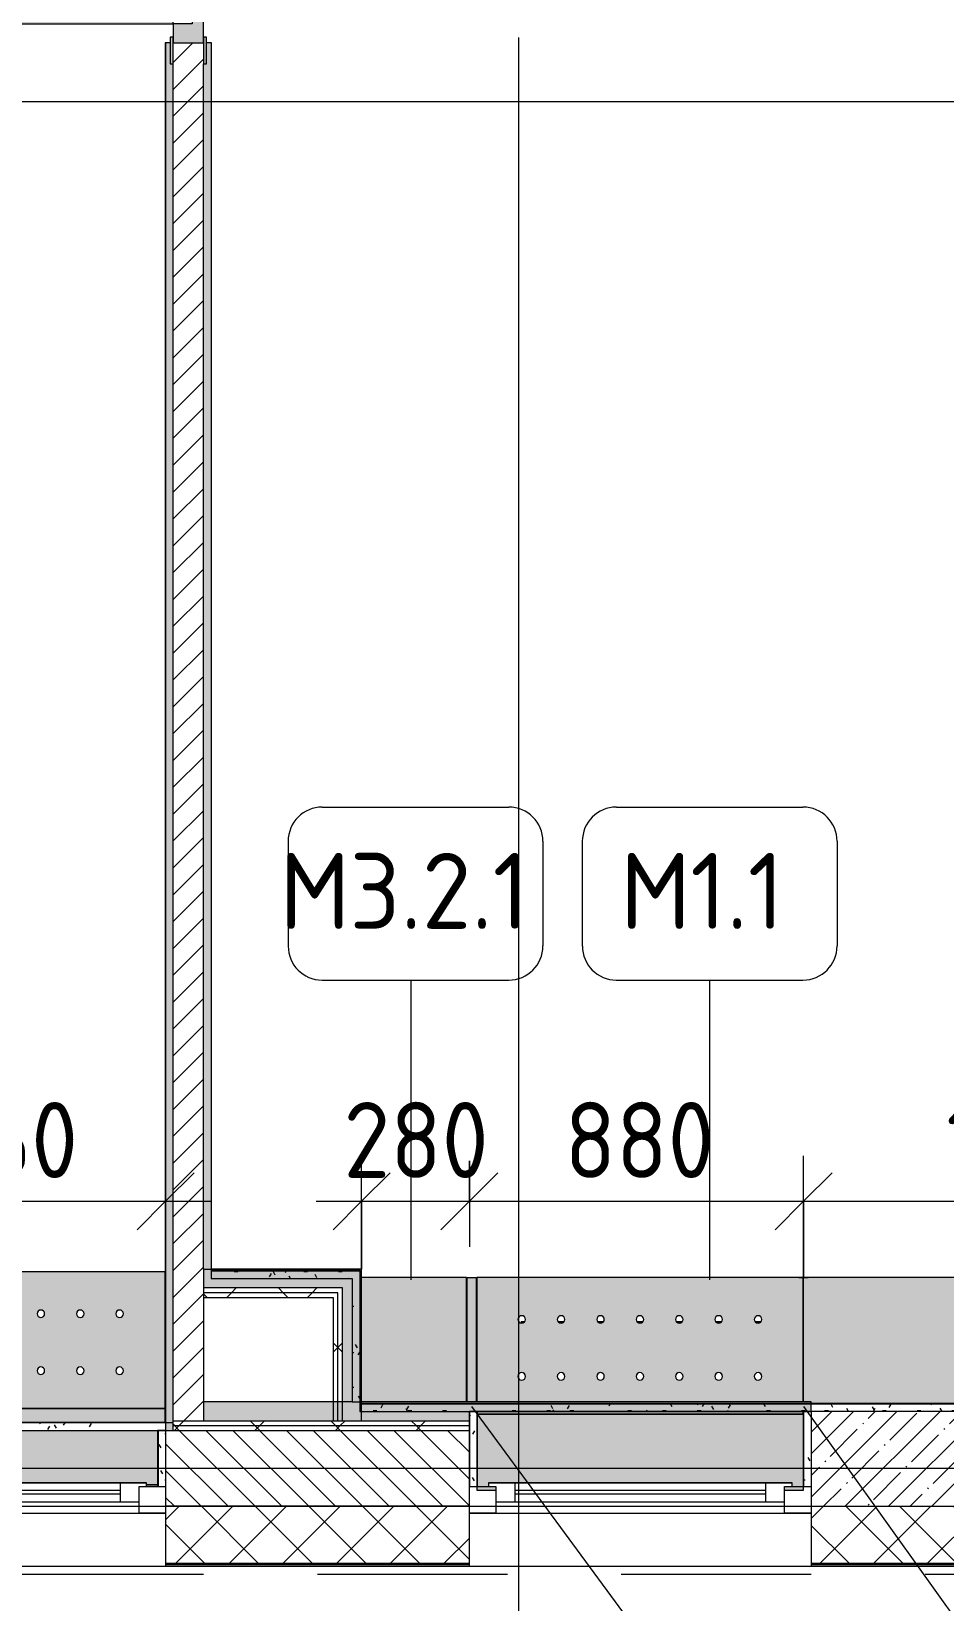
# Model space of a CAD drawing. Header units: millimetres. Extents: x -6228 to 200708, y -8553 to 29014.
# Drawn here: x 142521 to 144926, y -351 to 3785 of the extents above; entities that cross this region are included whole.
import ezdxf

# ---------------------------------------------------------------- set-up
doc = ezdxf.new("R2010")
doc.units = ezdxf.units.MM
doc.linetypes.add('200_ШТРИХ__ш1_п0_6_', pattern=[800, 500, -300])
doc.linetypes.add('Осевая', pattern=[15875, 3175, -2381.25, 7937.5, -2381.25])
for name, color, linetype, lineweight in [('A-ANNO-DIMS', 7, 'Continuous', 9), ('A-ANNO-DIMS-100', 7, 'Continuous', 9), ('A-DETL-MBND-1', 7, '200_ШТРИХ__ш1_п0_6_', 9), ('A-GLAZ-2', 7, 'Continuous', 9), ('A-WALL-3', 7, 'Continuous', 9), ('A-WALL-4', 7, 'Continuous', 13), ('I-WALL-6', 7, 'Continuous', 9), ('M-EQPM-2', 7, 'Continuous', 9), ('S-COLS-2', 7, 'Continuous', 9), ('Знаки', 7, 'Continuous', 9), ('Марки для знаков', 7, 'Continuous', 9), ('Оси', 7, 'Continuous', 9), ('Оси-2', 7, 'Осевая', 9)]:
    doc.layers.add(name, color=color, linetype=linetype, lineweight=lineweight)
for name, color, linetype, lineweight, true_color in [('A-DOOR-5', 7, 'Continuous', 9, 0xaaaaaa), ('A-DOOR-6', 7, 'Continuous', 9, 0xe2e2e2), ('A-DOOR-FRAM-4', 7, 'Continuous', 9, 0xe2e2e2), ('A-DOOR-FRAM-5', 7, 'Continuous', 9, 0xaaaaaa), ('I-WALL-1', 7, 'Continuous', 5, 0xe7e7e7), ('I-WALL-8', 9, 'Continuous', 9, 0x808080), ('Знаки-1', 7, 'Continuous', 9, 0xd7cfbf)]:
    doc.layers.add(name, color=color, linetype=linetype, lineweight=lineweight, true_color=true_color)
doc.styles.add('GOST Common_1', font='GOST_Common.ttf', dxfattribs={"height": 200})
doc.styles.add('ISOCPEUR_2', font='isocpeur.ttf', dxfattribs={"width": 0.9, "height": 200})
doc.dimstyles.new('ISO-2_0_0_9К_Средний_округл2_1', dxfattribs={"dimscale": 304.8, "dimtxt": 199.196235, "dimasz": 0.492126, "dimexe": 0.393701, "dimexo": 0, "dimgap": 0, "dimtad": 1, "dimdec": 0, "dimrnd": 10, "dimzin": 0, "dimdsep": 46, "dimtxsty": 'ISOCPEUR_2', "dimblk1": 'OBLIQUE', "dimblk2": 'OBLIQUE', "dimsah": 1, "dimcen": 0.09, "dimdle": 0.393701, "dimazin": 0, "dimtfac": 1, "dimtdec": 4, "dimtix": 1, "dimtmove": 0, "dimatfit": 3, "dimfxl": 1, "dimtvp": 1, "dimtolj": 1, "dimtzin": 0, "dimarcsym": 2})
pattern_1 = [(0, (50944.32, 0), (121.92, 30.48), [10.058, -81.382, 10.058, -81.382, -487.68]), (0, (50944.32, 0), (121.92, 30.48), [-182.88, 10.058, -172.822, 10.058, -81.382, -213.36]), (0, (50944.32, 0), (121.92, 30.48), [-457.2, 10.058, -50.902, 10.058, -142.342]), (120, (50990.04, 15.24), (-87.356454, 90.345817), [10.058, -81.382, 10.058, -81.382, -487.68]), (120, (50990.04, 15.24), (-87.356454, 90.345817), [-182.88, 10.058, -172.822, 10.058, -81.382, -213.36]), (120, (50990.04, 15.24), (-87.356454, 90.345817), [-457.2, 10.058, -50.902, 10.058, -142.342]), (240, (51005.28, 76.2), (-34.563546, -120.825817), [10.058, -81.382, 10.058, -81.382, -487.68]), (240, (51005.28, 76.2), (-34.563546, -120.825817), [-182.88, 10.058, -172.822, 10.058, -81.382, -213.36]), (240, (51005.28, 76.2), (-34.563546, -120.825817), [-457.2, 10.058, -50.902, 10.058, -142.342])]
pattern_2 = [(45, (50944.32, 0), (-106.06602, 106.06602), []), (135, (50944.32, 0), (-106.06602, -106.06602), [])]

# ---------------------------------------------------------------- blocks, each defined once
blk = doc.blocks.new('120_Окно_СКБ_1Ст - 120_Окно_СКБ_1Ст 900х2500_h_ с форточкой-V162-План зашивки приборов отопления в осях 2 этажа 23-33')
at = {"layer": 'A-GLAZ-2'}
for p, q in [((-450, -127), (-450, -57)), ((-450, -57), (-380, -57)), ((450, -57), (-450, -57)), ((-380, -57), (-380, -127)), ((380, -127), (380, -57)), ((380, -57), (450, -57)), ((450, -57), (450, -127)), ((380, -87), (-380, -87)), ((-380, -87), (-380, -127)), ((-330, -137), (-330, -87)), ((-330, -107), (330, -107)), ((330, -117), (-330, -117)), ((330, -137), (330, -87)), ((380, -127), (380, -87)), ((-380, -127), (-450, -127)), ((-430, -127), (-400, -127)), ((-380, -127), (-400, -127)), ((-400, -127), (-400, -137)), ((-400, -137), (400, -137)), ((400, -137), (-400, -137)), ((450, -127), (380, -127)), ((400, -127), (380, -127)), ((400, -127), (430, -127)), ((400, -137), (400, -127))]:
    blk.add_line(p, q, dxfattribs=at)
blk = doc.blocks.new('120_Окно_СКБ_1Ст - 120_Окно_СКБ_1Ст 900х2500_h_ с форточкой-V163-План зашивки приборов отопления в осях 2 этажа 23-33')
at = {"layer": 'A-GLAZ-2'}
for p, q in [((-450, -127), (-450, -57)), ((-450, -57), (-380, -57)), ((450, -57), (-450, -57)), ((-380, -57), (-380, -127)), ((380, -127), (380, -57)), ((380, -57), (450, -57)), ((450, -57), (450, -127)), ((380, -87), (-380, -87)), ((-380, -87), (-380, -127)), ((-330, -137), (-330, -87)), ((-330, -107), (330, -107)), ((330, -117), (-330, -117)), ((330, -137), (330, -87)), ((380, -127), (380, -87)), ((-380, -127), (-450, -127)), ((-380, -127), (-400, -127)), ((-400, -127), (-400, -137)), ((-400, -137), (400, -137)), ((400, -137), (-400, -137)), ((450, -127), (380, -127)), ((400, -127), (380, -127)), ((400, -137), (400, -127))]:
    blk.add_line(p, q, dxfattribs=at)
blk = doc.blocks.new('110_Дверь_СКБ_2Ст - Д-5_п_ Из игровой в коридор-32215844-План зашивки приборов отопления в осях 2 этажа 23-33')
at = {"layer": 'A-DOOR-6'}
for points in [[(-637.5, 940), (-637.5, 40), (-587.5, 40), (-587.5, 940)], [(612.5, 440), (612.5, 40), (662.5, 40), (662.5, 440)]]:
    blk.add_hatch(color=256, dxfattribs=at).paths.add_polyline_path(points)
h = blk.add_hatch(color=256, dxfattribs=at)
h.paths.add_polyline_path([(-687.5, -40), (-627.5, -40), (-627.5, -10), (-637.5, -10), (-637.5, 40), (-687.5, 40)])
h.paths.add_polyline_path([(652.5, -40), (712.5, -40), (712.5, 40), (662.5, 40), (662.5, -10), (652.5, -10)])
at = {"layer": 'A-DOOR-FRAM-4'}
for points in [[(-742.5, 40), (-672.5, 40), (-672.5, 48), (-742.5, 48)], [(697.5, 40), (767.5, 40), (767.5, 48), (697.5, 48)], [(-742.5, -48), (-672.5, -48), (-672.5, -40), (-742.5, -40)], [(697.5, -48), (767.5, -48), (767.5, -40), (697.5, -40)]]:
    blk.add_hatch(color=256, dxfattribs=at).paths.add_polyline_path(points)
at = {"layer": 'A-DOOR-5'}
for p, q in [((-637.5, 940), (-637.5, 40)), ((-587.5, 940), (-637.5, 940)), ((-587.5, 40), (-587.5, 940)), ((662.5, 440), (612.5, 440)), ((612.5, 440), (612.5, 40)), ((662.5, 40), (662.5, 440)), ((-637.5, 40), (-587.5, 40)), ((612.5, 40), (662.5, 40))]:
    blk.add_line(p, q, dxfattribs=at)
for centre, radius, start, end in [((-637.5, 40), 900, 0, 90), ((662.5, 40), 400, 90, 180)]:
    blk.add_arc(centre, radius, start, end, dxfattribs=at)
at = {"layer": 'A-DOOR-FRAM-5'}
for p, q in [((-672.5, 48), (-742.5, 48)), ((-742.5, 48), (-742.5, 40)), ((-672.5, 40), (-672.5, 48)), ((767.5, 48), (697.5, 48)), ((697.5, 48), (697.5, 40)), ((767.5, 40), (767.5, 48)), ((-742.5, 40), (-672.5, 40)), ((-637.5, 40), (-687.5, 40)), ((-687.5, 40), (-687.5, -40)), ((-637.5, -10), (-637.5, 40)), ((662.5, 40), (662.5, -10)), ((712.5, 40), (662.5, 40)), ((697.5, 40), (767.5, 40)), ((712.5, -40), (712.5, 40)), ((-672.5, -40), (-742.5, -40)), ((-742.5, -40), (-742.5, -48)), ((-672.5, -39), (-687.5, -39)), ((-687.5, -39), (-687.5, -40)), ((-687.5, -40), (-627.5, -40)), ((-687.5, -40), (-672.5, -40)), ((-672.5, -40), (-672.5, -39)), ((-672.5, -48), (-672.5, -40)), ((-627.5, -10), (-637.5, -10)), ((-627.5, -40), (-627.5, -10)), ((662.5, -10), (652.5, -10)), ((652.5, -10), (652.5, -40)), ((652.5, -40), (712.5, -40)), ((712.5, -39), (697.5, -39)), ((697.5, -39), (697.5, -40)), ((697.5, -40), (712.5, -40)), ((767.5, -40), (697.5, -40)), ((697.5, -40), (697.5, -48)), ((712.5, -40), (712.5, -39)), ((767.5, -48), (767.5, -40)), ((-742.5, -48), (-672.5, -48)), ((697.5, -48), (767.5, -48))]:
    blk.add_line(p, q, dxfattribs=at)
blk = doc.blocks.new('BSC_Колонна _Прямоугольная - 250х900-V167-План зашивки приборов отопления в осях 2 этажа 23-33')
at = {"layer": 'S-COLS-2'}
h = blk.add_hatch(dxfattribs=at)
h.set_pattern_fill('FP_147', color=256, style=0, pattern_type=2)
h.set_pattern_definition([(45, (-94080, -25), (-57.024626, 57.024626), []), (45, (-94022.975, -25), (-57.024626, 57.024626), [100.806, -20.161, 3.353, -16.808])])
h.paths.add_polyline_path([(-411.3, -125), (450, -125), (450, 125), (-450, 125), (-450, -125)])
for p, q in [((450, 125), (-450, 125)), ((-450, 125), (-450, -125)), ((450, -125), (450, 125)), ((-450, -125), (450, -125))]:
    blk.add_line(p, q, dxfattribs=at)
blk = doc.blocks.new('radiator_prado_classic_z_tip_30_po exemplyaru - Classic Z Тип 30-300-V196-План зашивки приборов отопления в осях 2 этажа 23-33')
at = {"layer": 'M-EQPM-2'}
for p, q in [((8.8, 164), (0, 164)), ((0, 164), (0, 160.2)), ((0, 160.2), (0, 164)), ((0, 164), (8.8, 164)), ((113.2, 164), (97.4, 164)), ((97.4, 164), (113.2, 164)), ((217, 164), (201.2, 164)), ((201.2, 164), (217, 164)), ((320.7, 164), (304.9, 164)), ((304.9, 164), (320.7, 164)), ((424.5, 164), (408.7, 164)), ((408.7, 164), (424.5, 164)), ((528.2, 164), (512.4, 164)), ((512.4, 164), (528.2, 164)), ((632, 164), (616.2, 164)), ((616.2, 164), (632, 164))]:
    blk.add_line(p, q, dxfattribs=at)
blk = doc.blocks.new('Зашивка без перфорации М3_2_1 - М3_2_1-31134930-План зашивки приборов отопления в осях 2 этажа 23-33')
at = {"layer": 'Знаки-1'}
blk.add_hatch(color=256, dxfattribs=at).paths.add_polyline_path([(-153.6, 147.4), (-430, 147.4), (-430, -179.9), (-153.6, -179.9), (-153.6, -73.2)])
at = {"layer": 'Знаки'}
for p, q in [((-430, 147.4), (-430, -179.9)), ((-430, -179.9), (-153.6, -179.9))]:
    blk.add_line(p, q, dxfattribs=at)
blk = doc.blocks.new('Зашивка радиатора_ с перфорацией М1_1 - Зашивка радиатора_ с перфорацией М1_1-31131234-План зашивки приборов отопления в осях 2 этажа 23-33')
at = {"layer": 'Знаки-1'}
h = blk.add_hatch(color=256, dxfattribs=at)
h.paths.add_polyline_path([(430, 380), (418.6, 380), (418.6, 375.4), (-381.4, 375.4), (-381.4, 380), (-411.4, 380), (-411.4, 237.4), (430, 237.4), (430, 375.4)])
h.paths.add_polyline_path([(109.4, 217.4), (-430, 217.4), (-430, 180), (430, 180), (430, 217.4)])
h = blk.add_hatch(color=256, dxfattribs=at)
h.paths.add_polyline_path([(109.4, 180), (-430, 180), (-430, -179.9), (430.2, -179.9), (430.2, 180), (272.2, 180)])
h.paths.add_polyline_path([(104.7, 90.4), (109.7, 89), (113.4, 85.4), (114.7, 80.4), (113.4, 75.4), (109.4, 71.5), (104.7, 70.4), (99, 72.2), (96.1, 75.4), (94.7, 80.4), (96.1, 85.4), (99.7, 89), (102.2, 90)])
h.paths.add_polyline_path([(208.5, 90.4), (213.5, 89), (217.2, 85.4), (218.5, 80.4), (217.2, 75.4), (213.5, 71.7), (208.5, 70.4), (202.8, 72.2), (199.8, 75.4), (198.5, 80.4), (199.8, 85.4), (203.5, 89), (205.9, 90)])
h.paths.add_polyline_path([(1, 90.4), (6, 89), (9.7, 85.4), (11, 80.4), (9.7, 75.4), (6, 71.7), (1, 70.4), (-4.7, 72.2), (-7.7, 75.4), (-9, 80.4), (-7.7, 85.4), (-4, 89), (-1.6, 90)])
h.paths.add_polyline_path([(-310.3, 90.4), (-305.3, 89), (-301.6, 85.4), (-300.3, 80.4), (-301.6, 75.4), (-305.3, 71.7), (-310.3, 70.4), (-316, 72.2), (-318.9, 75.4), (-320.3, 80.4), (-318.9, 85.4), (-315.3, 89), (-312.8, 90)])
h.paths.add_polyline_path([(-206.5, 90.4), (-201.5, 89), (-197.8, 85.4), (-196.5, 80.4), (-197.8, 75.4), (-201.5, 71.7), (-206.5, 70.4), (-212.2, 72.2), (-215.2, 75.4), (-216.5, 80.4), (-215.2, 85.4), (-211.5, 89), (-209.1, 90)])
h.paths.add_polyline_path([(-102.8, 90.4), (-97.8, 89), (-94.1, 85.4), (-92.8, 80.4), (-94.1, 75.4), (-97.8, 71.7), (-102.8, 70.4), (-108.5, 72.2), (-111.4, 75.4), (-112.8, 80.4), (-111.4, 85.4), (-107.8, 89), (-105.3, 90)])
h.paths.add_polyline_path([(312.2, 90.4), (317.2, 89), (320.9, 85.4), (322.2, 80.4), (320.9, 75.4), (317.2, 71.7), (312.2, 70.4), (306.5, 72.2), (303.6, 75.4), (302.2, 80.4), (303.6, 85.4), (307.2, 89), (309.7, 90)])
h.paths.add_polyline_path([(104.7, -59.6), (109.7, -61), (113.4, -64.6), (114.7, -69.6), (113.4, -74.6), (109.4, -78.5), (104.7, -79.6), (99.7, -78.3), (96.1, -74.6), (94.7, -69.6), (96.1, -64.6), (99.7, -61), (102.2, -60)])
h.paths.add_polyline_path([(208.5, -59.6), (213.5, -61), (217.2, -64.6), (218.5, -69.6), (217.2, -74.6), (213.5, -78.3), (208.5, -79.6), (203.5, -78.3), (199.8, -74.6), (198.5, -69.6), (199.8, -64.6), (203.5, -61), (205.9, -60)])
h.paths.add_polyline_path([(312.2, -59.6), (317.2, -61), (320.9, -64.6), (322.2, -69.6), (320.9, -74.6), (317.2, -78.3), (312.2, -79.6), (307.2, -78.3), (303.6, -74.6), (302.2, -69.6), (303.6, -64.6), (307.2, -61), (309.7, -60)])
h.paths.add_polyline_path([(1, -59.6), (6, -61), (9.7, -64.6), (11, -69.6), (9.7, -74.6), (6, -78.3), (1, -79.6), (-4, -78.3), (-7.7, -74.6), (-9, -69.6), (-7.7, -64.6), (-4, -61), (-1.6, -60)])
h.paths.add_polyline_path([(-206.5, -59.6), (-201.5, -61), (-197.8, -64.6), (-196.5, -69.6), (-197.8, -74.6), (-201.5, -78.3), (-206.5, -79.6), (-211.5, -78.3), (-215.2, -74.6), (-216.5, -69.6), (-215.2, -64.6), (-211.5, -61), (-209.1, -60)])
h.paths.add_polyline_path([(-102.8, -59.6), (-97.8, -61), (-94.1, -64.6), (-92.8, -69.6), (-94.1, -74.6), (-97.8, -78.3), (-102.8, -79.6), (-107.8, -78.3), (-111.4, -74.6), (-112.8, -69.6), (-111.4, -64.6), (-107.8, -61), (-105.3, -60)])
h.paths.add_polyline_path([(-310.3, -59.6), (-305.3, -61), (-301.6, -64.6), (-300.3, -69.6), (-301.6, -74.6), (-305.3, -78.3), (-310.3, -79.6), (-315.3, -78.3), (-318.9, -74.6), (-320.3, -69.6), (-318.9, -64.6), (-315.3, -61), (-312.8, -60)])
at = {"layer": 'Знаки'}
for p, q in [((-381.4, 380), (-411.4, 380)), ((430, 380), (418.6, 380)), ((430, 237.4), (430, 380)), ((-430, 217.4), (-430, 180)), ((430, 180), (430, 217.4)), ((-430, 180), (430, 180)), ((430.2, 180), (-430, 180)), ((-430, 180), (-430, -179.9)), ((430.2, -179.9), (430.2, 180)), ((-430, -179.9), (430.2, -179.9))]:
    blk.add_line(p, q, dxfattribs=at)
for centre, start, end in [((-310.3, 80.4), 0, 180), ((-206.5, 80.4), 0, 180), ((-102.8, 80.4), 0, 180), ((1, 80.4), 0, 180), ((104.7, 80.4), 0, 180), ((208.5, 80.4), 0, 180), ((312.2, 80.4), 0, 180), ((-310.3, 80.4), 180, 0), ((-206.5, 80.4), 180, 360), ((-102.8, 80.4), 180, 0), ((1, 80.4), 180, 0), ((104.7, 80.4), 180, 360), ((208.5, 80.4), 180, 0), ((312.2, 80.4), 180, 0), ((-310.3, -69.6), 0, 180), ((-310.3, -69.6), 180, 0), ((-206.5, -69.6), 0, 180), ((-206.5, -69.6), 180, 0), ((-102.8, -69.6), 0, 180), ((-102.8, -69.6), 180, 0), ((1, -69.6), 0, 180), ((1, -69.6), 180, 0), ((104.7, -69.6), 0, 180), ((104.7, -69.6), 180, 0), ((208.5, -69.6), 0, 180), ((208.5, -69.6), 180, 0), ((312.2, -69.6), 0, 180), ((312.2, -69.6), 180, 0)]:
    blk.add_arc(centre, 10, start, end, dxfattribs=at)
blk = doc.blocks.new('Зашивка без перфорации М3_2_1 - М3_2_2-31135864-План зашивки приборов отопления в осях 2 этажа 23-33')
at = {"layer": 'Знаки-1'}
h = blk.add_hatch(color=256, dxfattribs=at)
h.paths.add_polyline_path([(758.1, 180), (758.1, 172.4), (760.2, 172.4), (760.2, 180)])
h.paths.add_polyline_path([(738.1, 152.4), (-161.9, 151.4), (-161.9, 147.4), (-430, 147.4), (-430, -179.9), (760.2, -179.9), (760.2, 147.4), (738.1, 147.4)])
at = {"layer": 'Знаки'}
for p, q in [((760.2, 180), (758.1, 180)), ((760.2, 172.4), (760.2, 180)), ((-430, 147.4), (-430, -179.9)), ((760.2, -179.9), (760.2, 147.4)), ((-430, -179.9), (760.2, -179.9))]:
    blk.add_line(p, q, dxfattribs=at)
blk = doc.blocks.new('Зашивка радиатора_ с перфорацией М1_1 - Зашивка радиатора_ с перфорацией М1_1-V201-План зашивки приборов отопления в осях 2 этажа 23-33')
at = {"layer": 'Знаки-1'}
blk.add_hatch(color=256, dxfattribs=at).paths.add_polyline_path([(379.9, 380), (379.9, 370.4), (399.9, 370.4), (399.9, 360.4), (-400.1, 360.4), (-400.1, 370.4), (-380.1, 370.4), (-380.1, 380), (-430, 380), (-430, 180), (429.9, 180), (429.9, 380), (399.9, 380)])
h = blk.add_hatch(color=256, dxfattribs=at)
h.paths.add_polyline_path([(325.3, 180), (-430, 180), (-430, 172.4), (429.9, 172.4), (429.9, 180)])
h.paths.add_polyline_path([(350.7, 147.4), (-430, 147.4), (-430, -179.9), (430.2, -179.9), (430.2, 147.4), (386.5, 147.4)])
h.paths.add_polyline_path([(1, 90.4), (6, 89), (9.7, 85.4), (11, 80.4), (9.7, 75.4), (6, 71.7), (1, 70.4), (-4, 71.7), (-7.7, 75.4), (-9, 80.4), (-7.7, 85.4), (-4, 89), (-0.3, 90.2)])
h.paths.add_polyline_path([(-206.5, 90.4), (-201.5, 89), (-197.8, 85.4), (-196.5, 80.4), (-197.8, 75.4), (-201.5, 71.7), (-206.5, 70.4), (-211.5, 71.7), (-215.2, 75.4), (-216.5, 80.4), (-215.2, 85.4), (-211.5, 89), (-209.1, 90)])
h.paths.add_polyline_path([(-310.3, 90.4), (-305.3, 89), (-301.6, 85.4), (-300.3, 80.4), (-301.6, 75.4), (-305.3, 71.7), (-310.3, 70.4), (-315.3, 71.7), (-318.9, 75.4), (-320.3, 80.4), (-318.9, 85.4), (-315.3, 89), (-312.8, 90)])
h.paths.add_polyline_path([(104.7, 90.4), (109.7, 89), (113.4, 85.4), (114.7, 80.4), (113.4, 75.4), (109.7, 71.7), (104.7, 70.4), (99.7, 71.7), (96.1, 75.4), (94.7, 80.4), (96.1, 85.4), (99.7, 89), (102.2, 90)])
h.paths.add_polyline_path([(312.2, 90.4), (317.2, 89), (320.9, 85.4), (322.2, 80.4), (320.9, 75.4), (317.2, 71.7), (312.2, 70.4), (307.2, 71.7), (303.6, 75.4), (302.2, 80.4), (303.6, 85.4), (307.2, 89), (309.7, 90)])
h.paths.add_polyline_path([(208.5, 90.4), (213.5, 89), (217.2, 85.4), (218.5, 80.4), (217.2, 75.4), (213.5, 71.7), (208.5, 70.4), (203.5, 71.7), (199.8, 75.4), (198.5, 80.4), (199.8, 85.4), (203.5, 89), (205.9, 90)])
h.paths.add_polyline_path([(-102.8, 90.4), (-97.8, 89), (-94.1, 85.4), (-92.8, 80.4), (-94.1, 75.4), (-97.8, 71.7), (-102.8, 70.4), (-107.8, 71.7), (-111.4, 75.4), (-112.8, 80.4), (-111.4, 85.4), (-107.8, 89), (-105.3, 90)])
h.paths.add_polyline_path([(104.7, -59.6), (109.7, -61), (113.4, -64.6), (114.7, -69.6), (113.4, -74.6), (109.7, -78.3), (104.7, -79.6), (99.7, -78.3), (96.1, -74.6), (94.7, -69.6), (96.1, -64.6), (99.7, -61), (102.2, -60)])
h.paths.add_polyline_path([(312.2, -59.6), (317.2, -61), (320.9, -64.6), (322.2, -69.6), (320.9, -74.6), (317.2, -78.3), (312.2, -79.6), (307.2, -78.3), (303.6, -74.6), (302.2, -69.6), (303.6, -64.6), (307.2, -61), (309.7, -60)])
h.paths.add_polyline_path([(208.5, -59.6), (213.5, -61), (217.2, -64.6), (218.5, -69.6), (217.2, -74.6), (213.5, -78.3), (208.5, -79.6), (203.5, -78.3), (199.8, -74.6), (198.5, -69.6), (199.8, -64.6), (203.5, -61), (205.9, -60)])
h.paths.add_polyline_path([(-206.5, -59.6), (-201.5, -61), (-197.8, -64.6), (-196.5, -69.6), (-197.8, -74.6), (-201.5, -78.3), (-206.5, -79.6), (-211.5, -78.3), (-215.2, -74.6), (-216.5, -69.6), (-215.2, -64.6), (-211.5, -61), (-209.1, -60)])
h.paths.add_polyline_path([(1, -59.6), (6, -61), (9.7, -64.6), (11, -69.6), (9.7, -74.6), (6, -78.3), (1, -79.6), (-4, -78.3), (-7.7, -74.6), (-9, -69.6), (-7.7, -64.6), (-4, -61), (-0.3, -59.8)])
h.paths.add_polyline_path([(-102.8, -59.6), (-97.8, -61), (-94.1, -64.6), (-92.8, -69.6), (-94.1, -74.6), (-97.8, -78.3), (-102.8, -79.6), (-107.8, -78.3), (-111.4, -74.6), (-112.8, -69.6), (-111.4, -64.6), (-107.8, -61), (-105.3, -60)])
h.paths.add_polyline_path([(-310.3, -59.6), (-305.3, -61), (-301.6, -64.6), (-300.3, -69.6), (-301.6, -74.6), (-305.3, -78.3), (-310.3, -79.6), (-315.3, -78.3), (-318.9, -74.6), (-320.3, -69.6), (-318.9, -64.6), (-315.3, -61), (-312.8, -60)])
at = {"layer": 'Знаки'}
for p, q in [((-380.1, 380), (-430, 380)), ((-430, 380), (-430, 180)), ((430, 380), (379.9, 380)), ((430, 370.4), (430, 380)), ((-430, 180), (429.9, 180)), ((429.9, 180), (-430, 180)), ((-430, 180), (-430, 172.4)), ((-430, 147.4), (-430, -179.9)), ((430.2, -179.9), (430.2, 147.4)), ((-430, -179.9), (430.2, -179.9))]:
    blk.add_line(p, q, dxfattribs=at)
for centre, start, end in [((-310.3, 80.4), 0, 180), ((-206.5, 80.4), 0, 180), ((-102.8, 80.4), 0, 180), ((1, 80.4), 0, 180), ((104.7, 80.4), 0, 180), ((208.5, 80.4), 0, 180), ((312.2, 80.4), 0, 180), ((-310.3, 80.4), 180, 0), ((-206.5, 80.4), 180, 360), ((-102.8, 80.4), 180, 0), ((1, 80.4), 180, 0), ((104.7, 80.4), 180, 360), ((208.5, 80.4), 180, 0), ((312.2, 80.4), 180, 0), ((-310.3, -69.6), 0, 180), ((-310.3, -69.6), 180, 0), ((-206.5, -69.6), 0, 180), ((-206.5, -69.6), 180, 0), ((-102.8, -69.6), 0, 180), ((-102.8, -69.6), 180, 0), ((1, -69.6), 0, 180), ((1, -69.6), 180, 0), ((104.7, -69.6), 0, 180), ((104.7, -69.6), 180, 0), ((208.5, -69.6), 0, 180), ((208.5, -69.6), 180, 0), ((312.2, -69.6), 0, 180), ((312.2, -69.6), 180, 0)]:
    blk.add_arc(centre, 10, start, end, dxfattribs=at)
blk = doc.blocks.new('Зашивка_ опоясывающая панель - Зашивка_ опоясывающая панель Т2_1-31135794-План зашивки приборов отопления в осях 2 этажа 23-33')
at = {"layer": 'Знаки-1'}
blk.add_hatch(color=256, dxfattribs=at).paths.add_polyline_path([(-423.9, -147.4), (-406, -147.4), (-406, 180), (-430, 180), (-430, -147.4)])
at = {"layer": 'Знаки'}
for p, q in [((-430, -147.4), (-430, 180)), ((-430, 180), (-406, 180)), ((-406, 180), (-406, -147.4))]:
    blk.add_line(p, q, dxfattribs=at)
blk = doc.blocks.new('Зашивка_ опоясывающая панель - Зашивка_ опоясывающая панель Т2_1-V221-План зашивки приборов отопления в осях 2 этажа 23-33')
at = {"layer": 'Знаки-1'}
blk.add_hatch(color=256, dxfattribs=at).paths.add_polyline_path([(-406, 179.9), (-406, 180), (-418, 179.9)])
at = {"layer": 'Знаки'}
blk.add_line((-430, 180), (-406, 180), dxfattribs=at)
blk = doc.blocks.new('Марка_Знаки - В прямоуг_Наименование краткое-30718135-План зашивки приборов отопления в осях 2 этажа 23-33')
at = {"layer": 'Марки для знаков'}
for p, q in [((-2.455, 2.278), (2.455, 2.278)), ((-3.355, 1.378), (-3.355, -1.384)), ((3.355, 1.378), (3.355, -1.378)), ((-2.461, -2.278), (2.455, -2.278))]:
    blk.add_line(p, q, dxfattribs=at)
for centre, radius, start, end in [((-2.455, 1.378), 0.9, 90, 180), ((2.455, 1.378), 0.9, 0, 90), ((-2.461, -1.384), 0.893, 180, 270), ((2.455, -1.378), 0.9, 270, 0)]:
    blk.add_arc(centre, radius, start, end, dxfattribs=at)
blk = doc.blocks.new('DIMBLOCK28-План зашивки приборов отопления в осях 2 этажа 23-33')
at = {"layer": 'A-ANNO-DIMS-100'}
for p, q in [((142012.9, 157.4), (142012.9, 823.5)), ((142874.3, 809.6), (142874.3, 583.5)), ((142874.3, 703.5), (142874.3, 809.6)), ((141892.9, 703.5), (142994.3, 703.5)), ((142012.9, 703.5), (142012.9, 157.4))]:
    blk.add_line(p, q, dxfattribs=at)
at = {"layer": 'A-ANNO-DIMS-100', "lineweight": 20}
for p, q in [((142012.9, 703.5), (142087.9, 778.5)), ((142874.3, 703.5), (142949.3, 778.5)), ((142012.9, 703.5), (141937.9, 628.5)), ((142874.3, 703.5), (142799.3, 628.5))]:
    blk.add_line(p, q, dxfattribs=at)
at = {"layer": 'A-ANNO-DIMS-100', "color": 0, "insert": (142254, 964.8), "char_height": 200, "width": 455.087, "attachment_point": 1, "line_spacing_factor": 1.149209, "style": 'ISOCPEUR_2'}
blk.add_mtext('860', dxfattribs=at)
blk = doc.blocks.new('_Oblique')
at = {"color": 0, "linetype": 'ByBlock', "lineweight": -2}
blk.add_line((-0.5, -0.5), (0.5, 0.5), dxfattribs=at)
blk = doc.blocks.new('DIMBLOCK29-План зашивки приборов отопления в осях 2 этажа 23-33')
at = {"layer": 'A-ANNO-DIMS-100'}
for p, q in [((143390.3, 525), (143390.3, 823.5)), ((143674.3, 809.6), (143674.3, 583.5)), ((143674.3, 703.5), (143674.3, 809.6)), ((143270.3, 703.5), (143674.3, 703.5)), ((143390.3, 703.5), (143390.3, 525))]:
    blk.add_line(p, q, dxfattribs=at)
at = {"layer": 'A-ANNO-DIMS-100', "lineweight": 20}
for p, q in [((143390.3, 703.5), (143465.3, 778.5)), ((143674.3, 703.5), (143749.3, 778.5)), ((143390.3, 703.5), (143315.3, 628.5)), ((143674.3, 703.5), (143599.3, 628.5))]:
    blk.add_line(p, q, dxfattribs=at)
at = {"layer": 'A-ANNO-DIMS-100', "color": 0, "insert": (143342.7, 964.8), "char_height": 200, "width": 455.087, "attachment_point": 1, "line_spacing_factor": 1.149209, "style": 'ISOCPEUR_2'}
blk.add_mtext('280', dxfattribs=at)
blk = doc.blocks.new('DIMBLOCK30-План зашивки приборов отопления в осях 2 этажа 23-33')
at = {"layer": 'A-ANNO-DIMS-100'}
for p, q in [((143674.3, 809.6), (143674.3, 583.5)), ((143674.3, 703.5), (143674.3, 809.6)), ((144554.2, 502.3), (144554.2, 823.5)), ((143674.3, 703.5), (144554.2, 703.5)), ((144554.2, 703.5), (144554.2, 502.3))]:
    blk.add_line(p, q, dxfattribs=at)
at = {"layer": 'A-ANNO-DIMS-100', "lineweight": 20}
for p, q in [((143674.3, 703.5), (143749.3, 778.5)), ((144554.2, 703.5), (144629.2, 778.5)), ((143674.3, 703.5), (143599.3, 628.5)), ((144554.2, 703.5), (144479.2, 628.5))]:
    blk.add_line(p, q, dxfattribs=at)
at = {"layer": 'A-ANNO-DIMS-100', "color": 0, "insert": (143924.7, 964.8), "char_height": 200, "width": 455.087, "attachment_point": 1, "line_spacing_factor": 1.149209, "style": 'ISOCPEUR_2'}
blk.add_mtext('880', dxfattribs=at)
blk = doc.blocks.new('DIMBLOCK31-План зашивки приборов отопления в осях 2 этажа 23-33')
at = {"layer": 'A-ANNO-DIMS-100'}
for p, q in [((144554.2, 502.3), (144554.2, 823.5)), ((145742.4, 502.3), (145742.4, 823.5)), ((144554.2, 703.5), (145742.4, 703.5)), ((144554.2, 703.5), (144554.2, 502.3)), ((145742.4, 703.5), (145742.4, 502.3))]:
    blk.add_line(p, q, dxfattribs=at)
at = {"layer": 'A-ANNO-DIMS-100', "lineweight": 20}
for p, q in [((144554.2, 703.5), (144629.2, 778.5)), ((145742.4, 703.5), (145817.4, 778.5)), ((144554.2, 703.5), (144479.2, 628.5)), ((145742.4, 703.5), (145667.4, 628.5))]:
    blk.add_line(p, q, dxfattribs=at)
at = {"layer": 'A-ANNO-DIMS-100', "color": 0, "insert": (144930, 964.8), "char_height": 200, "width": 524.039, "attachment_point": 1, "line_spacing_factor": 1.149209, "style": 'ISOCPEUR_2'}
blk.add_mtext('1190', dxfattribs=at)

msp = doc.modelspace()

# ---------------------------------------------------------------- hatches: boundary and pattern name
at = {"layer": 'A-WALL-3'}
h = msp.add_hatch(dxfattribs=at)
h.set_pattern_fill('FP_143', color=256, style=0, pattern_type=2)
h.set_pattern_definition([(135, (50944.32, 0), (-35.35534, -35.35534), [])])
h.paths.add_polyline_path([(173595.1, -100), (173774.3, -100), (173774.3, 100), (172974.3, 100), (172974.3, -100), (173269.5, -100)])
h.paths.add_polyline_path([(170274.3, -100), (170274.3, 100), (169774.3, 100), (169774.3, -100), (170013.1, -100)])
h.paths.add_polyline_path([(165779.7, -100), (166574.3, -100), (166574.3, 100), (165524.3, 100), (165524.3, -100)])
h.paths.add_polyline_path([(164374.3, -100), (164624.3, -100), (164624.3, 100), (164374.3, 100)])
h.paths.add_polyline_path([(159874.3, -100), (161174.3, -100), (161174.3, 100), (159874.3, 100)])
h.paths.add_polyline_path([(155774.3, -100), (155774.3, 100), (154724.3, 100), (154724.3, -100), (155684.8, -100)])
h.paths.add_polyline_path([(153731, -100), (153824.3, -100), (153824.3, 100), (153574.3, 100), (153574.3, -100)])
h.paths.add_polyline_path([(152674.3, -100), (152674.3, 100), (151774.3, 100), (151774.3, -100), (152428.4, -100)])
h.paths.add_polyline_path([(148846.4, -100), (149974.3, -100), (149974.3, 100), (146624.3, 100), (146624.3, -100), (148520.7, -100)])
h.paths.add_polyline_path([(145724.3, -100), (145724.3, 100), (145474.3, 100), (145474.3, -100), (145589.9, -100)])
h.paths.add_polyline_path([(143636.1, -100), (143674.3, -100), (143674.3, 100), (142874.3, 100), (142874.3, -100), (143310.4, -100)])
h = msp.add_hatch(dxfattribs=at)
h.set_pattern_fill('FP_141', color=256, style=0, pattern_type=2)
h.set_pattern_definition([(45, (50944.32, 0), (-70.71068, 70.71068), []), (135, (50944.32, 0), (-70.71068, -70.71068), [])])
h.paths.add_polyline_path([(176024.3, -250), (176024.3, -100), (174674.3, -100), (174674.3, -250)])
h.paths.add_polyline_path([(173774.3, -250), (173774.3, -100), (172974.3, -100), (172974.3, -250)])
h.paths.add_polyline_path([(171174.3, -250), (172074.3, -250), (172074.3, -100), (171174.3, -100), (171174.3, -126.2)])
h.paths.add_polyline_path([(170274.3, -250), (170274.3, -100), (168874.3, -100), (168874.3, -250)])
h.paths.add_polyline_path([(166574.3, -250), (166574.3, -100), (165524.3, -100), (165524.3, -250)])
h.paths.add_polyline_path([(164624.3, -250), (164624.3, -100), (163474.3, -100), (163474.3, -250)])
h.paths.add_polyline_path([(161174.3, -250), (161174.3, -100), (159874.3, -100), (159874.3, -250)])
h.paths.add_polyline_path([(158974.3, -250), (158974.3, -100), (158074.3, -100), (158074.3, -250)])
h.paths.add_polyline_path([(155774.3, -250), (155774.3, -100), (154724.3, -100), (154724.3, -250)])
h.paths.add_polyline_path([(153824.3, -250), (153824.3, -100), (151774.3, -100), (151774.3, -250)])
h.paths.add_polyline_path([(150874.3, -250), (150874.3, -100), (146624.3, -100), (146624.3, -250)])
h.paths.add_polyline_path([(145724.3, -250), (145724.3, -100), (144574.3, -100), (144574.3, -250)])
h.paths.add_polyline_path([(142874.3, -250), (143674.3, -250), (143674.3, -100), (142874.3, -100), (142874.3, -126.2)])
h.paths.add_polyline_path([(141974.3, -250), (141974.3, -100), (140154.3, -100), (140154.3, -250), (140705.3, -250)])
at = {"layer": 'I-WALL-1'}
for points in [[(143340.3, 475), (143390.3, 475), (143390.3, 525), (142974.3, 525), (142974.3, 475), (143310.4, 475)], [(143340.3, 125), (143390.3, 125), (143390.3, 475), (143340.3, 475), (143340.3, 134.7)], [(143674.3, 125), (143674.3, 150), (144574.3, 150), (144574.3, 175), (142974.3, 175), (142974.3, 125), (143636.1, 125)]]:
    msp.add_hatch(color=256, dxfattribs=at).paths.add_polyline_path(points)
at = {"layer": 'I-WALL-6'}
h = msp.add_hatch(dxfattribs=at)
h.set_pattern_fill('FP_145', color=256, style=0, pattern_type=2)
h.set_pattern_definition([(45, (50944.32, 0), (-35.35534, 35.35534), [])])
h.paths.add_polyline_path([(142974.3, 125), (142973.3, 3755), (142894.3, 3755), (142894.3, 125)])
h.paths.add_polyline_path([(142973.3, 5155), (142974.3, 5155), (142974.3, 10400), (142894.3, 10400), (142894.3, 5155), (142944.3, 5155)])
h = msp.add_hatch(dxfattribs=at)
h.set_pattern_fill('FP_161', color=256, style=0, pattern_type=2)
h.set_pattern_definition(pattern_2)
h.paths.add_polyline_path([(143327.8, 462.5), (143340.3, 462.5), (143340.3, 475), (142974.3, 475), (142974.3, 462.5), (143310.4, 462.5)])
h = msp.add_hatch(dxfattribs=at)
h.set_pattern_fill('FP_161', color=256, style=0, pattern_type=2)
h.set_pattern_definition(pattern_2)
h.paths.add_polyline_path([(143315.3, 450), (143327.8, 450), (143327.8, 462.5), (142974.3, 462.5), (142974.3, 450), (143310.4, 450)])
h = msp.add_hatch(dxfattribs=at)
h.set_pattern_fill('FP_161', color=256, style=0, pattern_type=2)
h.set_pattern_definition(pattern_2)
h.paths.add_polyline_path([(143340.3, 125), (143340.3, 462.5), (143327.8, 462.5), (143327.8, 125)])
h = msp.add_hatch(dxfattribs=at)
h.set_pattern_fill('FP_161', color=256, style=0, pattern_type=2)
h.set_pattern_definition(pattern_2)
h.paths.add_polyline_path([(143327.8, 125), (143327.8, 450), (143315.3, 450), (143315.3, 125)])
h = msp.add_hatch(dxfattribs=at)
h.set_pattern_fill('FP_161', color=256, style=0, pattern_type=2)
h.set_pattern_definition(pattern_2)
h.paths.add_polyline_path([(143636.1, 112.5), (143674.3, 112.5), (143674.3, 125), (142894.3, 125), (142894.3, 112.5), (143310.4, 112.5)])
h = msp.add_hatch(dxfattribs=at)
h.set_pattern_fill('FP_161', color=256, style=0, pattern_type=2)
h.set_pattern_definition(pattern_2)
h.paths.add_polyline_path([(143040.1, 100), (143674.3, 100), (143674.3, 112.5), (142894.3, 112.5), (142894.3, 100), (142984.8, 100)])
at = {"layer": 'I-WALL-8'}
h = msp.add_hatch(dxfattribs=at)
h.set_pattern_fill('FP_160', color=256, style=0, pattern_type=2)
h.set_pattern_definition(pattern_1)
h.paths.add_polyline_path([(142874.3, 100), (142894.3, 100), (142894.3, 3700), (142886.3, 3700), (142886.3, 3755), (142874.3, 3755), (142874.3, 120)])
h.paths.add_polyline_path([(142874.3, 5155), (142886.3, 5155), (142886.3, 5210), (142894.3, 5210), (142894.3, 10380), (142874.3, 10379), (142874.3, 5175)])
h = msp.add_hatch(dxfattribs=at)
h.set_pattern_fill('FP_160', color=256, style=0, pattern_type=2)
h.set_pattern_definition(pattern_1)
h.paths.add_polyline_path([(142984.8, 525), (142994.3, 525), (142994.3, 3755), (142982.3, 3755), (142982.3, 3700), (142974.3, 3700), (142974.3, 525)])
h.paths.add_polyline_path([(142982.3, 5155), (142994.3, 5155), (142994.3, 6600), (142974.3, 6600), (142975.1, 5210), (142982.3, 5210), (142982.3, 5168.3)])
h = msp.add_hatch(dxfattribs=at)
h.set_pattern_fill('FP_160', color=256, style=0, pattern_type=2)
h.set_pattern_definition(pattern_1)
h.paths.add_polyline_path([(143365.3, 500), (143385.3, 500), (143385.3, 520), (142994.3, 520), (142994.3, 500), (143310.4, 500)])
h = msp.add_hatch(dxfattribs=at)
h.set_pattern_fill('FP_160', color=256, style=0, pattern_type=2)
h.set_pattern_definition(pattern_1)
h.paths.add_polyline_path([(143385.3, 175), (143385.3, 500), (143365.3, 500), (143365.3, 175)])
h = msp.add_hatch(dxfattribs=at)
h.set_pattern_fill('FP_160', color=256, style=0, pattern_type=2)
h.set_pattern_definition(pattern_1)
h.paths.add_polyline_path([(144287.4, 150), (145474.3, 150), (145474.3, 170), (143385.3, 170), (143385.3, 150), (144124.6, 150)])
h = msp.add_hatch(dxfattribs=at)
h.set_pattern_fill('FP_160', color=256, style=0, pattern_type=2)
h.set_pattern_definition(pattern_1)
h.paths.add_polyline_path([(143694.3, -48), (143694.3, 150), (143674.3, 150), (143674.3, -48)])
h = msp.add_hatch(dxfattribs=at)
h.set_pattern_fill('FP_160', color=256, style=0, pattern_type=2)
h.set_pattern_definition(pattern_1)
h.paths.add_polyline_path([(144574.3, -48), (144574.3, 150), (144554.3, 150), (144554.3, -48)])
h = msp.add_hatch(dxfattribs=at)
h.set_pattern_fill('FP_160', color=256, style=0, pattern_type=2)
h.set_pattern_definition(pattern_1)
h.paths.add_polyline_path([(142659.2, 100), (142894.3, 100), (142894.3, 120), (141994.3, 120), (141994.3, 100), (142333.5, 100)])
h = msp.add_hatch(dxfattribs=at)
h.set_pattern_fill('FP_160', color=256, style=0, pattern_type=2)
h.set_pattern_definition(pattern_1)
h.paths.add_polyline_path([(142874.3, -48), (142874.3, 100), (142854.3, 100), (142854.3, -48)])

# ---------------------------------------------------------------- linework, layer by layer
at = {"layer": 'A-DETL-MBND-1'}
msp.add_line((158974.3, -280), (140124.3, -280), dxfattribs=at)
at = {"layer": 'A-WALL-3'}
for p, q in [((142874.3, 100), (142874.3, -258)), ((143674.3, -258), (143674.3, 100)), ((141994.3, -100), (142874.3, -100)), ((143674.3, -100), (144574.3, -100)), ((144574.3, -100), (144574.3, -258)), ((140146.3, -258), (143674.3, -258)), ((143674.3, -258), (158074.3, -258))]:
    msp.add_line(p, q, dxfattribs=at)
at = {"layer": 'A-WALL-4'}
for p, q in [((142894.3, 100), (142894.3, 3700)), ((142974.3, 525), (142974.3, 3700)), ((142974.3, 525), (142994.3, 525)), ((142994.3, 520), (142995.3, 520)), ((143340.3, 475), (142974.3, 475)), ((143327.8, 462.5), (142974.3, 462.5)), ((143327.8, 125), (143327.8, 462.5)), ((143340.3, 125), (143340.3, 475)), ((142974.3, 175), (142974.3, 125)), ((143365.3, 175), (143385.3, 175)), ((143385.3, 170), (145474.3, 170)), ((142894.3, 125), (143674.3, 125)), ((142874.3, 120), (142874.3, 121)), ((142874.3, 100), (143674.3, 100)), ((142894.3, 112.5), (143674.3, 112.5)), ((142874.3, -100), (143674.3, -100)), ((143674.3, -100), (142874.3, -100)), ((142874.3, -250), (143674.3, -250)), ((142874.3, -253), (143674.3, -253)), ((144574.3, -250), (145724.3, -250)), ((144574.3, -253), (145724.3, -253))]:
    msp.add_line(p, q, dxfattribs=at)
at = {"layer": 'I-WALL-6'}
for p, q in [((142886.3, 3755), (142873.3, 3755)), ((142873.3, 3755), (142873.3, 121)), ((142874.3, 3755), (142874.3, 121)), ((142995.3, 3755), (142982.3, 3755)), ((142994.3, 3755), (142994.3, 500)), ((142995.3, 520), (142995.3, 3755)), ((142974.3, 525), (142974.3, 175)), ((143390.3, 525), (142994.3, 525)), ((143386.3, 521), (142994.3, 521)), ((142994.3, 500), (143365.3, 500)), ((142995.3, 520), (143385.3, 520)), ((143365.3, 500), (143365.3, 175)), ((143385.3, 520), (143385.3, 150)), ((143386.3, 171), (143386.3, 521)), ((143390.3, 125), (143390.3, 525)), ((142974.3, 450), (143315.3, 450)), ((143315.3, 450), (143315.3, 125)), ((143365.3, 175), (142974.3, 175)), ((144574.3, 175), (143385.3, 175)), ((145474.3, 171), (143386.3, 171)), ((144574.3, 150), (144574.3, 175)), ((143385.3, 150), (144574.3, 150)), ((143674.3, 100), (143674.3, 150)), ((144574.3, 150), (143674.3, 150)), ((143674.3, 150), (143674.3, -48)), ((143694.3, -48), (143694.3, 150)), ((143695.3, -48), (143695.3, 150)), ((144553.3, 150), (144553.3, -48)), ((144554.3, 150), (144554.3, -48)), ((141974.3, 100), (142874.3, 100)), ((142894.3, 120), (141994.3, 120)), ((142873.3, 121), (141995.3, 121)), ((142874.3, 100), (142853.3, 100)), ((142853.3, 100), (142853.3, -48)), ((142854.3, 100), (142854.3, -48)), ((142874.3, 120), (142874.3, 100)), ((142853.3, -48), (142874.3, -48)), ((143674.3, -48), (143695.3, -48)), ((144553.3, -48), (144574.3, -48))]:
    msp.add_line(p, q, dxfattribs=at)
at = {"layer": 'Марки для знаков'}
for p, q in [((143520.9, 496.2), (143520.9, 1286.2)), ((144307.1, 496.2), (144307.1, 1286.2)), ((143680.2, 162.4), (144181.4, -518.8)), ((144554.2, 162.4), (145041.7, -518.8))]:
    msp.add_line(p, q, dxfattribs=at)
at = {"layer": 'Оси'}
msp.add_line((143804.3, -1906.3), (143804.3, 593.7), dxfattribs=at)
at = {"layer": 'Оси-2'}
for p, q in [((143804.3, 593.7), (143804.3, 19415.1)), ((135881, 3600), (173704.3, 3600)), ((135881, 0), (173704.3, 0))]:
    msp.add_line(p, q, dxfattribs=at)

# ---------------------------------------------------------------- block references
at = {"layer": 'A-DOOR-5', "rotation": 89.99999999999991}
msp.add_blockref('110_Дверь_СКБ_2Ст - Д-5_п_ Из игровой в коридор-32215844-План зашивки приборов отопления в осях 2 этажа 23-33', (142934.3, 4442.5), dxfattribs=at)
at = {"layer": 'A-GLAZ-2', "rotation": 180}
for name, p in [('120_Окно_СКБ_1Ст - 120_Окно_СКБ_1Ст 900х2500_h_ с форточкой-V162-План зашивки приборов отопления в осях 2 этажа 23-33', (142424.3, -175)), ('120_Окно_СКБ_1Ст - 120_Окно_СКБ_1Ст 900х2500_h_ с форточкой-V163-План зашивки приборов отопления в осях 2 этажа 23-33', (144124.3, -175))]:
    msp.add_blockref(name, p, dxfattribs=at)
at = {"layer": 'M-EQPM-2'}
msp.add_blockref('radiator_prado_classic_z_tip_30_po exemplyaru - Classic Z Тип 30-300-V196-План зашивки приборов отопления в осях 2 этажа 23-33', (143810.4, 222), dxfattribs=at)
at = {"layer": 'S-COLS-2'}
msp.add_blockref('BSC_Колонна _Прямоугольная - 250х900-V167-План зашивки приборов отопления в осях 2 этажа 23-33', (145024.3, 25), dxfattribs=at)
at = {"layer": 'Знаки', "rotation": 180}
for name, p in [('Зашивка радиатора_ с перфорацией М1_1 - Зашивка радиатора_ с перфорацией М1_1-31131234-План зашивки приборов отопления в осях 2 этажа 23-33', (142442.9, 337.4)), ('Зашивка без перфорации М3_2_1 - М3_2_1-31134930-План зашивки приборов отопления в осях 2 этажа 23-33', (143236.7, 322.4)), ('Зашивка радиатора_ с перфорацией М1_1 - Зашивка радиатора_ с перфорацией М1_1-V201-План зашивки приборов отопления в осях 2 этажа 23-33', (144124.2, 322.4)), ('Зашивка без перфорации М3_2_1 - М3_2_2-31135864-План зашивки приборов отопления в осях 2 этажа 23-33', (145312.4, 322.4))]:
    msp.add_blockref(name, p, dxfattribs=at)
at = {"layer": 'Знаки'}
for name, p in [('Зашивка_ опоясывающая панель - Зашивка_ опоясывающая панель Т2_1-31135794-План зашивки приборов отопления в осях 2 этажа 23-33', (144098.2, 322.4)), ('Зашивка_ опоясывающая панель - Зашивка_ опоясывающая панель Т2_1-V221-План зашивки приборов отопления в осях 2 этажа 23-33', (144972.2, 322.4))]:
    msp.add_blockref(name, p, dxfattribs=at)
at = {"layer": 'Марки для знаков', "xscale": 99.99999999999993, "yscale": 99.99999999999993, "zscale": 99.99999999999993}
for p in [(143532.4, 1513.9), (144307.1, 1513.9)]:
    msp.add_blockref('Марка_Знаки - В прямоуг_Наименование краткое-30718135-План зашивки приборов отопления в осях 2 этажа 23-33', p, dxfattribs=at)

# ---------------------------------------------------------------- texts
at = {"layer": 'Марки для знаков', "char_height": 200, "attachment_point": 1, "style": 'GOST Common_1'}
for s, insert, width in [('\\fGOST Common|b0|i0|c204|p34|;М', (143173.4, 1621), 224.472), ('3.2.1', (143358.6, 1621), 609.282), ('\\fGOST Common|b0|i0|c204|p34|;М', (144070.6, 1621), 224.472), ('1.1', (144255.8, 1621), 312.658)]:
    msp.add_mtext(s, dxfattribs=dict(at, insert=insert, width=width))

# ---------------------------------------------------------------- dimensions: what is measured, and where the dimension line sits
at = {"layer": 'A-ANNO-DIMS'}
for base, p1, p2, override, picture, middle in [((142874.3, 703.5), (142012.9, 157.4), (142874.3, 809.6), {"dimpost": '<>', "dimfxl": 1080.482114}, 'DIMBLOCK28-План зашивки приборов отопления в осях 2 этажа 23-33', (142443.6, 803.5)), ((143674.3, 703.5), (143390.3, 525), (143674.3, 809.6), {"dimpost": '<>', "dimfxl": 402.065346}, 'DIMBLOCK29-План зашивки приборов отопления в осях 2 этажа 23-33', (143532.3, 803.5)), ((144554.2, 703.5), (143674.3, 809.6), (144554.2, 502.3), {"dimpost": '<>', "dimfxl": 932.049854}, 'DIMBLOCK30-План зашивки приборов отопления в осях 2 этажа 23-33', (144114.3, 803.5)), ((145742.4, 703.5), (144554.2, 502.3), (145742.4, 502.3), {"dimpost": '<>', "dimfxl": 1188.125}, 'DIMBLOCK31-План зашивки приборов отопления в осях 2 этажа 23-33', (145148.3, 803.5))]:
    dim = msp.add_linear_dim(base=base, p1=p1, p2=p2, dimstyle='ISO-2_0_0_9К_Средний_округл2_1', override=override, dxfattribs=at)
    dim.commit()
    dim.dimension.update_dxf_attribs({"geometry": picture, "text_midpoint": middle})

doc.saveas('drawing.dxf')
